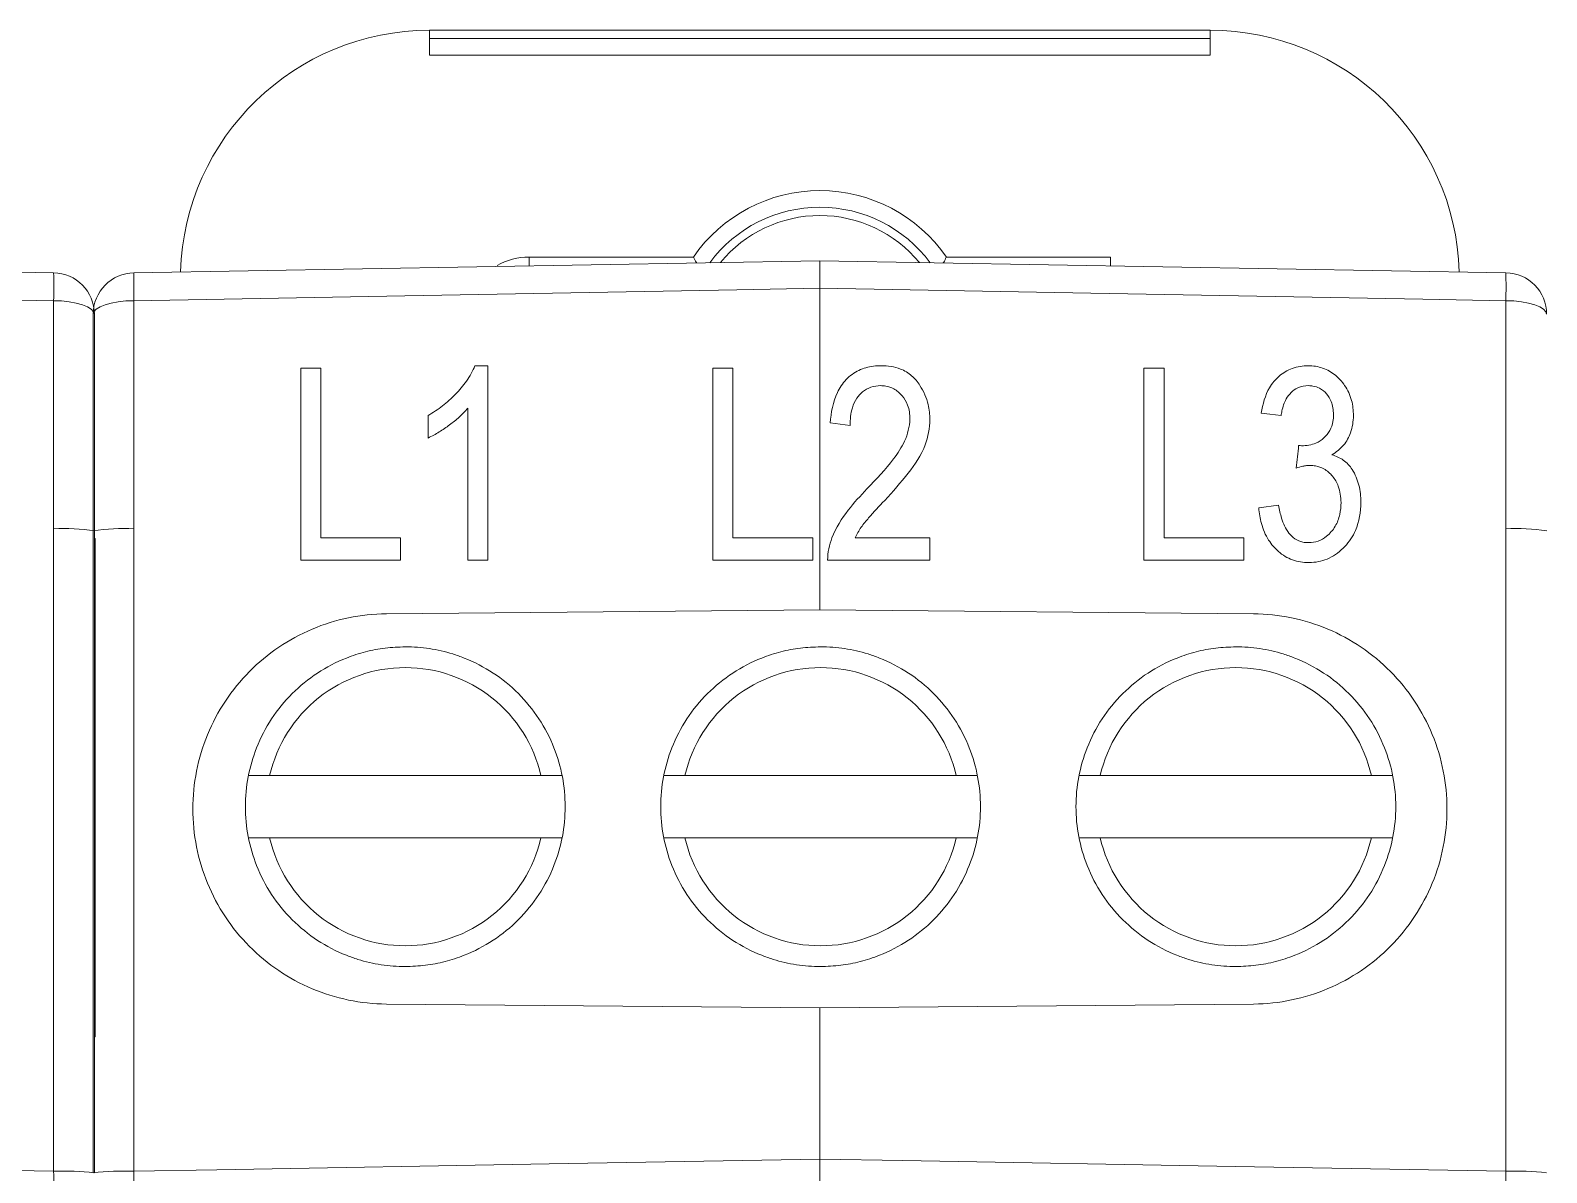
# Model space of a CAD drawing. Header units: millimetres. Extents: x -72 to 2978, y -1067 to 2817.
# Drawn here: x 2155.18 to 2173.44, y 54.16 to 67.92 of the extents above; entities that cross this region are included whole.
import ezdxf

# ---------------------------------------------------------------- set-up
doc = ezdxf.new("R2010")
doc.units = ezdxf.units.MM

msp = doc.modelspace()

# ---------------------------------------------------------------- linework, layer by layer
at = {"color": 7, "linetype": 'Continuous', "lineweight": 15}
for p, q in [((2159.988, 67.917), (2169.388, 67.917)), ((2159.988, 67.817), (2159.988, 67.917)), ((2169.388, 67.817), (2169.388, 67.917)), ((2159.988, 67.817), (2169.388, 67.817)), ((2159.988, 67.817), (2159.988, 67.617)), ((2169.388, 67.817), (2169.388, 67.617)), ((2169.388, 67.617), (2159.988, 67.617)), ((2161.188, 65.187), (2163.165, 65.187)), ((2166.211, 65.187), (2168.188, 65.187)), ((2147.203, 65.142), (2155.462, 64.998)), ((2156.429, 64.998), (2164.688, 65.142)), ((2164.688, 65.142), (2172.947, 64.998)), ((2155.462, 61.915), (2155.462, 64.661)), ((2156.429, 64.661), (2156.429, 61.915)), ((2164.688, 64.811), (2164.688, 61.922)), ((2172.947, 61.915), (2172.947, 64.661)), ((2155.938, 61.891), (2155.938, 64.498)), ((2155.953, 64.498), (2155.953, 61.891)), ((2158.44, 63.849), (2158.68, 63.849)), ((2160.535, 63.879), (2160.691, 63.879)), ((2163.4, 63.849), (2163.64, 63.849)), ((2168.59, 63.849), (2168.831, 63.849)), ((2165.051, 63.159), (2164.811, 63.189)), ((2169.971, 62.168), (2170.211, 62.198)), ((2155.462, 54.18), (2155.462, 61.915)), ((2155.938, 54.162), (2155.938, 61.891)), ((2155.953, 61.891), (2155.953, 54.162)), ((2156.429, 61.915), (2156.429, 54.18)), ((2164.688, 61.922), (2164.688, 60.938)), ((2172.947, 54.18), (2172.947, 61.915)), ((2155.963, 61.798), (2155.953, 61.798)), ((2155.963, 61.798), (2155.963, 57.131)), ((2158.68, 61.808), (2159.64, 61.808)), ((2159.64, 61.808), (2159.64, 61.538)), ((2164.601, 61.808), (2164.601, 61.538)), ((2166.012, 61.808), (2166.012, 61.538)), ((2168.831, 61.808), (2169.791, 61.808)), ((2169.791, 61.808), (2169.791, 61.538)), ((2159.64, 61.538), (2158.44, 61.538)), ((2160.691, 61.538), (2160.451, 61.538)), ((2169.791, 61.538), (2168.59, 61.538)), ((2164.688, 60.938), (2169.909, 60.892)), ((2158.063, 58.944), (2161.328, 58.944)), ((2163.063, 58.944), (2166.328, 58.944)), ((2168.063, 58.944), (2171.328, 58.944)), ((2161.328, 58.194), (2158.063, 58.194)), ((2166.328, 58.194), (2163.063, 58.194)), ((2171.328, 58.194), (2168.063, 58.194)), ((2155.963, 57.131), (2155.953, 57.131)), ((2155.963, 57.131), (2155.963, 56.465)), ((2155.963, 56.465), (2155.953, 56.465)), ((2155.963, 56.465), (2155.963, 55.798)), ((2164.688, 56.147), (2159.468, 56.192)), ((2164.688, 56.147), (2169.909, 56.192)), ((2164.688, 56.147), (2164.688, 54.324)), ((2155.963, 55.798), (2155.953, 55.798))]:
    msp.add_line(p, q, dxfattribs=at)
at = {"color": 102, "linetype": 'Continuous', "lineweight": 15}
for p, q in [((2161.188, 65.081), (2161.188, 65.187)), ((2168.188, 65.187), (2168.188, 65.081))]:
    msp.add_line(p, q, dxfattribs=at)
at = {"color": 7, "linetype": 'Continuous', "lineweight": 15, "flags": 128}
for points in [[(2155.462, 64.661), (2154.462, 64.679), (2150.463, 64.752), (2147.203, 64.811)], [(2155.462, 64.661), (2155.558, 64.658), (2155.65, 64.648), (2155.735, 64.633), (2155.81, 64.612), (2155.87, 64.588), (2155.916, 64.56), (2155.943, 64.529), (2155.953, 64.498)], [(2156.429, 64.661), (2156.333, 64.658), (2156.241, 64.648), (2156.156, 64.633), (2156.082, 64.612), (2156.021, 64.588), (2155.975, 64.56), (2155.948, 64.529), (2155.938, 64.498)], [(2164.688, 64.811), (2163.688, 64.792), (2159.689, 64.72), (2156.429, 64.661)], [(2172.947, 64.661), (2171.947, 64.679), (2167.948, 64.752), (2164.688, 64.811)], [(2172.947, 64.661), (2173.043, 64.658), (2173.136, 64.648), (2173.221, 64.633), (2173.295, 64.612), (2173.356, 64.588), (2173.401, 64.56), (2173.429, 64.529), (2173.438, 64.498)], [(2170.241, 63.279), (2170.107, 63.295), (2170.001, 63.309)], [(2170.452, 62.918), (2170.472, 62.917), (2170.488, 62.915)], [(2164.688, 60.938), (2162.079, 60.915), (2159.468, 60.892)], [(2147.203, 54.324), (2148.203, 54.307), (2152.201, 54.237), (2155.462, 54.18)], [(2156.429, 54.18), (2157.429, 54.197), (2161.428, 54.267), (2164.688, 54.324)], [(2164.688, 54.324), (2165.688, 54.307), (2169.687, 54.237), (2172.947, 54.18)]]:
    msp.add_lwpolyline(points, dxfattribs=at)
at = {"color": 7, "linetype": 'Continuous', "lineweight": 15}
for centre, radius, start, end in [((2159.988, 64.917), 3, 90, 178.2335), ((2169.388, 64.917), 3, 1.7547, 90), ((2164.688, 64.137), 1.85, 34.5739, 145.4261), ((2164.688, 64.137), 1.65, 36.5266, 143.4734), ((2164.688, 64.137), 1.55, 39.4127, 140.5873), ((2149.648, 64.83), 5.816, 358.3416, 1.6584), ((2155.453, 64.498), 0.5, 0, 89), ((2156.438, 64.498), 0.5, 91, 180), ((2162.243, 64.83), 5.816, 178.3416, 181.6584), ((2167.133, 64.83), 5.816, 358.3416, 1.6584), ((2172.938, 64.498), 0.5, 0, 89), ((2155.583, 59.354), 2.564, 81.6988, 92.708), ((2156.308, 59.354), 2.564, 87.292, 98.3012), ((2173.068, 59.354), 2.564, 81.6988, 92.708), ((2155.583, 50.757), 3.425, 83.7973, 92.0285), ((2156.308, 50.757), 3.425, 87.9715, 96.2027), ((2173.068, 50.757), 3.425, 83.7973, 92.0285)]:
    msp.add_arc(centre, radius, start, end, dxfattribs=at)
at = {"color": 102, "linetype": 'Continuous', "lineweight": 15}
msp.add_arc((2161.188, 64.387), 0.8, 90, 118.966, dxfattribs=at)
at = {"color": 7, "linetype": 'Continuous', "lineweight": 15}
for points, knots in [([(2163.165, 65.187), (2163.166, 65.186), (2163.177, 65.165), (2163.19, 65.14), (2163.201, 65.119), (2163.203, 65.116)], [0, 0, 0, 0, 0.038209, 0.854369, 1, 1, 1, 1]), ([(2166.211, 65.187), (2166.211, 65.186), (2166.2, 65.165), (2166.187, 65.14), (2166.175, 65.119), (2166.174, 65.116)], [0, 0, 0, 0, 0.038209, 0.854369, 1, 1, 1, 1]), ([(2164.688, 65.142), (2164.688, 65.142), (2164.688, 65.11), (2164.688, 64.992), (2164.688, 64.908), (2164.688, 64.811)], [0, 0, 0, 0, 0.5, 0.5, 1, 1, 1, 1]), ([(2164.688, 64.811), (2164.688, 64.908), (2164.688, 64.992), (2164.688, 65.11), (2164.688, 65.142), (2164.688, 65.142)], [0, 0, 0, 0, 0.5, 0.5, 1, 1, 1, 1]), ([(2158.44, 63.849), (2158.44, 63.758), (2158.44, 63.574), (2158.44, 63.291), (2158.44, 63), (2158.44, 62.618), (2158.44, 62.13), (2158.44, 61.741), (2158.44, 61.538)], [0, 0, 0, 0, 0.11981, 0.243029, 0.369756, 0.500077, 0.738236, 1, 1, 1, 1]), ([(2158.68, 61.808), (2158.68, 61.927), (2158.68, 62.161), (2158.68, 62.504), (2158.68, 62.901), (2158.68, 63.349), (2158.68, 63.685), (2158.68, 63.849)], [0, 0, 0, 0, 0.174255, 0.340883, 0.499971, 0.755474, 1, 1, 1, 1]), ([(2160.535, 63.879), (2160.507, 63.815), (2160.474, 63.752), (2160.432, 63.694), (2160.393, 63.638), (2160.348, 63.585), (2160.3, 63.535), (2160.252, 63.485), (2160.2, 63.438), (2160.145, 63.395), (2160.09, 63.352), (2160.03, 63.315), (2159.971, 63.279)], [0, 0, 0, 0, 0.256107, 0.256107, 0.256107, 0.503361, 0.503361, 0.503361, 0.751816, 0.751816, 0.751816, 1, 1, 1, 1]), ([(2160.691, 61.538), (2160.691, 61.675), (2160.691, 61.944), (2160.691, 62.337), (2160.691, 62.792), (2160.691, 63.306), (2160.691, 63.691), (2160.691, 63.879)], [0, 0, 0, 0, 0.174223, 0.340848, 0.49997, 0.755462, 1, 1, 1, 1]), ([(2163.4, 63.849), (2163.4, 63.757), (2163.4, 63.571), (2163.4, 63.287), (2163.4, 62.997), (2163.4, 62.613), (2163.4, 62.127), (2163.4, 61.738), (2163.4, 61.538)], [0, 0, 0, 0, 0.121468, 0.245253, 0.371423, 0.500046, 0.742946, 1, 1, 1, 1]), ([(2163.64, 61.808), (2163.64, 61.926), (2163.64, 62.158), (2163.64, 62.501), (2163.64, 62.898), (2163.64, 63.348), (2163.64, 63.684), (2163.64, 63.849)], [0, 0, 0, 0, 0.171788, 0.338422, 0.499986, 0.753975, 1, 1, 1, 1]), ([(2165.426, 63.879), (2165.395, 63.878), (2165.363, 63.877), (2165.332, 63.873), (2165.272, 63.865), (2165.212, 63.849), (2165.158, 63.823), (2165.1, 63.795), (2165.047, 63.757), (2165.004, 63.711), (2164.96, 63.666), (2164.925, 63.612), (2164.898, 63.556), (2164.845, 63.442), (2164.822, 63.314), (2164.811, 63.189)], [0, 0, 0, 0, 0.08927, 0.08927, 0.08927, 0.263398, 0.263398, 0.263398, 0.447133, 0.447133, 0.447133, 0.629597, 0.629597, 0.629597, 1, 1, 1, 1]), ([(2166.012, 63.231), (2166.011, 63.291), (2166.005, 63.352), (2165.992, 63.41), (2165.973, 63.492), (2165.938, 63.57), (2165.892, 63.641), (2165.864, 63.684), (2165.831, 63.725), (2165.792, 63.758), (2165.753, 63.792), (2165.707, 63.82), (2165.658, 63.839), (2165.585, 63.868), (2165.505, 63.877), (2165.426, 63.879)], [0, 0, 0, 0, 0.184621, 0.184621, 0.184621, 0.444129, 0.444129, 0.444129, 0.601939, 0.601939, 0.601939, 0.760781, 0.760781, 0.760781, 1, 1, 1, 1]), ([(2168.59, 63.849), (2168.59, 63.757), (2168.59, 63.572), (2168.59, 63.289), (2168.59, 62.998), (2168.59, 62.615), (2168.59, 62.128), (2168.59, 61.739), (2168.59, 61.538)], [0, 0, 0, 0, 0.120891, 0.24448, 0.370844, 0.500054, 0.741486, 1, 1, 1, 1]), ([(2168.831, 61.808), (2168.831, 61.926), (2168.831, 62.16), (2168.831, 62.502), (2168.831, 62.899), (2168.831, 63.349), (2168.831, 63.684), (2168.831, 63.849)], [0, 0, 0, 0, 0.172831, 0.339463, 0.49998, 0.754655, 1, 1, 1, 1]), ([(2170.567, 63.879), (2170.502, 63.877), (2170.435, 63.869), (2170.374, 63.846), (2170.317, 63.824), (2170.263, 63.792), (2170.217, 63.753), (2170.172, 63.714), (2170.133, 63.666), (2170.102, 63.614), (2170.048, 63.522), (2170.02, 63.415), (2170.001, 63.309)], [0, 0, 0, 0, 0.219806, 0.219806, 0.219806, 0.425093, 0.425093, 0.425093, 0.629822, 0.629822, 0.629822, 1, 1, 1, 1]), ([(2171.112, 63.277), (2171.111, 63.339), (2171.105, 63.401), (2171.089, 63.46), (2171.072, 63.524), (2171.044, 63.587), (2171.006, 63.641), (2170.975, 63.687), (2170.937, 63.728), (2170.895, 63.763), (2170.849, 63.8), (2170.797, 63.831), (2170.741, 63.851), (2170.686, 63.87), (2170.626, 63.877), (2170.567, 63.879)], [0, 0, 0, 0, 0.205592, 0.205592, 0.205592, 0.428475, 0.428475, 0.428475, 0.611344, 0.611344, 0.611344, 0.806598, 0.806598, 0.806598, 1, 1, 1, 1]), ([(2165.051, 63.159), (2165.052, 63.231), (2165.058, 63.304), (2165.08, 63.373), (2165.092, 63.412), (2165.109, 63.451), (2165.133, 63.486), (2165.152, 63.514), (2165.175, 63.54), (2165.201, 63.563), (2165.231, 63.588), (2165.266, 63.608), (2165.303, 63.621), (2165.339, 63.633), (2165.379, 63.638), (2165.418, 63.639)], [0, 0, 0, 0, 0.321742, 0.321742, 0.321742, 0.506881, 0.506881, 0.506881, 0.65917, 0.65917, 0.65917, 0.830736, 0.830736, 0.830736, 1, 1, 1, 1]), ([(2165.418, 63.639), (2165.439, 63.638), (2165.46, 63.637), (2165.481, 63.633), (2165.515, 63.627), (2165.548, 63.616), (2165.578, 63.6), (2165.616, 63.578), (2165.65, 63.549), (2165.678, 63.517), (2165.706, 63.484), (2165.729, 63.445), (2165.744, 63.405), (2165.764, 63.352), (2165.771, 63.293), (2165.772, 63.236)], [0, 0, 0, 0, 0.10489, 0.10489, 0.10489, 0.273649, 0.273649, 0.273649, 0.491585, 0.491585, 0.491585, 0.709054, 0.709054, 0.709054, 1, 1, 1, 1]), ([(2170.241, 63.279), (2170.244, 63.297), (2170.247, 63.316), (2170.251, 63.334), (2170.262, 63.384), (2170.277, 63.434), (2170.302, 63.478), (2170.318, 63.506), (2170.338, 63.532), (2170.361, 63.555), (2170.384, 63.578), (2170.412, 63.597), (2170.442, 63.611), (2170.482, 63.63), (2170.529, 63.637), (2170.574, 63.639)], [0, 0, 0, 0, 0.104104, 0.104104, 0.104104, 0.388823, 0.388823, 0.388823, 0.568536, 0.568536, 0.568536, 0.749971, 0.749971, 0.749971, 1, 1, 1, 1]), ([(2170.574, 63.639), (2170.59, 63.638), (2170.607, 63.637), (2170.624, 63.634), (2170.652, 63.63), (2170.679, 63.621), (2170.704, 63.607), (2170.736, 63.59), (2170.765, 63.567), (2170.788, 63.54), (2170.812, 63.513), (2170.831, 63.481), (2170.844, 63.448), (2170.864, 63.399), (2170.87, 63.344), (2170.872, 63.291)], [0, 0, 0, 0, 0.095843, 0.095843, 0.095843, 0.260625, 0.260625, 0.260625, 0.471814, 0.471814, 0.471814, 0.682626, 0.682626, 0.682626, 1, 1, 1, 1]), ([(2159.971, 63.008), (2160.017, 63.03), (2160.062, 63.054), (2160.105, 63.081), (2160.147, 63.108), (2160.189, 63.136), (2160.229, 63.166), (2160.269, 63.196), (2160.309, 63.228), (2160.346, 63.261), (2160.383, 63.295), (2160.418, 63.331), (2160.451, 63.369)], [0, 0, 0, 0, 0.251723, 0.251723, 0.251723, 0.500768, 0.500768, 0.500768, 0.750207, 0.750207, 0.750207, 1, 1, 1, 1]), ([(2160.451, 63.369), (2160.451, 63.271), (2160.451, 63.072), (2160.451, 62.768), (2160.451, 62.414), (2160.451, 62.003), (2160.451, 61.696), (2160.451, 61.538)], [0, 0, 0, 0, 0.161874, 0.328517, 0.500026, 0.74194, 1, 1, 1, 1]), ([(2159.971, 63.279), (2159.971, 63.234), (2159.971, 63.144), (2159.971, 63.054), (2159.971, 63.008)], [0, 0, 0, 0, 0.497527, 1, 1, 1, 1]), ([(2165.772, 63.236), (2165.768, 63.146), (2165.745, 63.055), (2165.708, 62.972), (2165.673, 62.896), (2165.627, 62.824), (2165.576, 62.758), (2165.477, 62.63), (2165.367, 62.512), (2165.255, 62.395)], [0, 0, 0, 0, 0.273801, 0.273801, 0.273801, 0.523391, 0.523391, 0.523391, 1, 1, 1, 1]), ([(2165.468, 62.257), (2165.566, 62.363), (2165.662, 62.472), (2165.751, 62.586), (2165.833, 62.69), (2165.91, 62.802), (2165.956, 62.926), (2165.992, 63.023), (2166.01, 63.128), (2166.012, 63.231)], [0, 0, 0, 0, 0.37722, 0.37722, 0.37722, 0.725987, 0.725987, 0.725987, 1, 1, 1, 1]), ([(2170.872, 63.291), (2170.871, 63.262), (2170.87, 63.234), (2170.865, 63.206), (2170.858, 63.169), (2170.846, 63.133), (2170.828, 63.099), (2170.809, 63.066), (2170.785, 63.035), (2170.756, 63.009), (2170.728, 62.984), (2170.695, 62.962), (2170.659, 62.947), (2170.606, 62.925), (2170.546, 62.916), (2170.488, 62.915)], [0, 0, 0, 0, 0.14138, 0.14138, 0.14138, 0.329095, 0.329095, 0.329095, 0.519949, 0.519949, 0.519949, 0.710757, 0.710757, 0.710757, 1, 1, 1, 1]), ([(2170.852, 62.806), (2170.904, 62.838), (2170.954, 62.876), (2170.993, 62.923), (2171.029, 62.967), (2171.058, 63.018), (2171.077, 63.072), (2171.101, 63.137), (2171.11, 63.208), (2171.112, 63.277)], [0, 0, 0, 0, 0.324268, 0.324268, 0.324268, 0.627756, 0.627756, 0.627756, 1, 1, 1, 1]), ([(2170.452, 62.918), (2170.447, 62.873), (2170.437, 62.783), (2170.427, 62.692), (2170.422, 62.646)], [0, 0, 0, 0, 0.496035, 1, 1, 1, 1]), ([(2171.202, 62.234), (2171.201, 62.303), (2171.195, 62.373), (2171.177, 62.44), (2171.16, 62.506), (2171.134, 62.572), (2171.097, 62.629), (2171.069, 62.672), (2171.032, 62.711), (2170.99, 62.741), (2170.949, 62.77), (2170.901, 62.791), (2170.852, 62.806)], [0, 0, 0, 0, 0.287408, 0.287408, 0.287408, 0.57403, 0.57403, 0.57403, 0.78851, 0.78851, 0.78851, 1, 1, 1, 1]), ([(2170.422, 62.646), (2170.448, 62.655), (2170.476, 62.663), (2170.503, 62.668), (2170.517, 62.671), (2170.531, 62.674), (2170.545, 62.676), (2170.559, 62.677), (2170.573, 62.678), (2170.587, 62.678)], [0, 0, 0, 0, 0.499277, 0.499277, 0.499277, 0.749658, 0.749658, 0.749658, 1, 1, 1, 1]), ([(2170.587, 62.678), (2170.61, 62.678), (2170.633, 62.677), (2170.656, 62.672), (2170.691, 62.666), (2170.725, 62.654), (2170.756, 62.636), (2170.796, 62.613), (2170.831, 62.582), (2170.861, 62.547), (2170.89, 62.512), (2170.913, 62.472), (2170.929, 62.429), (2170.952, 62.366), (2170.96, 62.298), (2170.962, 62.231)], [0, 0, 0, 0, 0.104468, 0.104468, 0.104468, 0.26803, 0.26803, 0.26803, 0.479084, 0.479084, 0.479084, 0.689974, 0.689974, 0.689974, 1, 1, 1, 1]), ([(2165.255, 62.395), (2165.176, 62.313), (2165.098, 62.229), (2165.028, 62.139), (2164.949, 62.038), (2164.879, 61.926), (2164.833, 61.806), (2164.801, 61.721), (2164.781, 61.629), (2164.781, 61.538)], [0, 0, 0, 0, 0.340175, 0.340175, 0.340175, 0.725646, 0.725646, 0.725646, 1, 1, 1, 1]), ([(2165.111, 61.808), (2165.133, 61.851), (2165.157, 61.894), (2165.185, 61.934), (2165.213, 61.973), (2165.244, 62.01), (2165.275, 62.046), (2165.338, 62.118), (2165.403, 62.187), (2165.468, 62.257)], [0, 0, 0, 0, 0.254231, 0.254231, 0.254231, 0.503845, 0.503845, 0.503845, 1, 1, 1, 1]), ([(2169.971, 62.168), (2169.977, 62.104), (2169.986, 62.04), (2170.003, 61.979), (2170.023, 61.909), (2170.051, 61.84), (2170.091, 61.779), (2170.123, 61.728), (2170.163, 61.681), (2170.209, 61.641), (2170.258, 61.598), (2170.316, 61.563), (2170.378, 61.54), (2170.439, 61.518), (2170.505, 61.509), (2170.57, 61.508)], [0, 0, 0, 0, 0.195082, 0.195082, 0.195082, 0.416888, 0.416888, 0.416888, 0.600897, 0.600897, 0.600897, 0.801124, 0.801124, 0.801124, 1, 1, 1, 1]), ([(2170.574, 61.748), (2170.55, 61.748), (2170.525, 61.75), (2170.501, 61.755), (2170.468, 61.763), (2170.436, 61.777), (2170.408, 61.795), (2170.38, 61.814), (2170.356, 61.838), (2170.335, 61.864), (2170.294, 61.916), (2170.266, 61.98), (2170.247, 62.043), (2170.231, 62.094), (2170.22, 62.146), (2170.211, 62.198)], [0, 0, 0, 0, 0.114311, 0.114311, 0.114311, 0.273887, 0.273887, 0.273887, 0.431917, 0.431917, 0.431917, 0.74901, 0.74901, 0.74901, 1, 1, 1, 1]), ([(2170.57, 61.508), (2170.583, 61.508), (2170.595, 61.508), (2170.607, 61.509), (2170.68, 61.513), (2170.754, 61.531), (2170.82, 61.562), (2170.89, 61.596), (2170.954, 61.645), (2171.008, 61.702), (2171.061, 61.758), (2171.106, 61.825), (2171.137, 61.896), (2171.183, 62.001), (2171.2, 62.12), (2171.202, 62.234)], [0, 0, 0, 0, 0.033822, 0.033822, 0.033822, 0.238567, 0.238567, 0.238567, 0.456682, 0.456682, 0.456682, 0.675096, 0.675096, 0.675096, 1, 1, 1, 1]), ([(2170.962, 62.231), (2170.961, 62.183), (2170.958, 62.135), (2170.947, 62.088), (2170.936, 62.038), (2170.918, 61.989), (2170.892, 61.945), (2170.865, 61.9), (2170.829, 61.858), (2170.788, 61.825), (2170.758, 61.8), (2170.724, 61.78), (2170.688, 61.767), (2170.652, 61.754), (2170.613, 61.748), (2170.574, 61.748)], [0, 0, 0, 0, 0.209524, 0.209524, 0.209524, 0.431536, 0.431536, 0.431536, 0.66368, 0.66368, 0.66368, 0.832011, 0.832011, 0.832011, 1, 1, 1, 1]), ([(2164.601, 61.808), (2164.444, 61.808), (2164.123, 61.808), (2163.803, 61.808), (2163.64, 61.808)], [0, 0, 0, 0, 0.49143, 1, 1, 1, 1]), ([(2166.012, 61.808), (2165.858, 61.808), (2165.558, 61.808), (2165.258, 61.808), (2165.111, 61.808)], [0, 0, 0, 0, 0.511557, 1, 1, 1, 1]), ([(2163.4, 61.538), (2163.604, 61.538), (2164.005, 61.538), (2164.405, 61.538), (2164.601, 61.538)], [0, 0, 0, 0, 0.510478, 1, 1, 1, 1]), ([(2164.781, 61.538), (2164.982, 61.538), (2165.392, 61.538), (2165.802, 61.538), (2166.012, 61.538)], [0, 0, 0, 0, 0.489084, 1, 1, 1, 1]), ([(2159.468, 60.892), (2159.313, 60.891), (2159.161, 60.874), (2158.863, 60.813), (2158.715, 60.766), (2158.433, 60.647), (2158.299, 60.574), (2158.046, 60.403), (2157.926, 60.304), (2157.711, 60.087), (2157.615, 59.969), (2157.445, 59.713), (2157.373, 59.577), (2157.199, 59.154), (2157.138, 58.847), (2157.138, 58.39), (2157.153, 58.235), (2157.213, 57.935), (2157.257, 57.79), (2157.373, 57.507), (2157.446, 57.37), (2157.614, 57.116), (2157.71, 56.998), (2158.035, 56.67), (2158.292, 56.496), (2158.716, 56.317), (2158.861, 56.272), (2159.16, 56.21), (2159.315, 56.193), (2159.468, 56.192)], [0, 0, 0, 0, 0.0625, 0.0625, 0.125, 0.125, 0.1875, 0.1875, 0.25, 0.25, 0.3125, 0.3125, 0.375, 0.375, 0.5, 0.5, 0.5625, 0.5625, 0.625, 0.625, 0.6875, 0.6875, 0.75, 0.75, 0.875, 0.875, 0.9375, 0.9375, 1, 1, 1, 1]), ([(2169.909, 60.892), (2170.213, 60.889), (2170.521, 60.826), (2170.942, 60.648), (2171.077, 60.575), (2171.332, 60.403), (2171.449, 60.305), (2171.664, 60.089), (2171.762, 59.968), (2171.931, 59.714), (2172.003, 59.579), (2172.119, 59.296), (2172.164, 59.148), (2172.223, 58.849), (2172.238, 58.697), (2172.238, 58.389), (2172.223, 58.237), (2172.164, 57.938), (2172.12, 57.79), (2172.003, 57.507), (2171.932, 57.372), (2171.764, 57.118), (2171.666, 56.997), (2171.451, 56.78), (2171.334, 56.683), (2171.08, 56.511), (2170.944, 56.437), (2170.524, 56.259), (2170.218, 56.195), (2169.909, 56.192)], [0, 0, 0, 0, 0.125, 0.125, 0.1875, 0.1875, 0.25, 0.25, 0.3125, 0.3125, 0.375, 0.375, 0.4375, 0.4375, 0.5, 0.5, 0.5625, 0.5625, 0.625, 0.625, 0.6875, 0.6875, 0.75, 0.75, 0.8125, 0.8125, 0.875, 0.875, 1, 1, 1, 1]), ([(2159.696, 56.644), (2159.647, 56.645), (2159.55, 56.647), (2159.406, 56.664), (2159.264, 56.691), (2159.124, 56.729), (2158.909, 56.805), (2158.631, 56.948), (2158.326, 57.199), (2158.075, 57.504), (2157.899, 57.847), (2157.793, 58.206), (2157.76, 58.569), (2157.793, 58.932), (2157.899, 59.291), (2158.075, 59.634), (2158.325, 59.939), (2158.631, 60.19), (2158.938, 60.348), (2159.216, 60.438), (2159.454, 60.485), (2159.615, 60.491), (2159.696, 60.494)], [0, 0, 0, 0, 0.024176, 0.048139, 0.072026, 0.095974, 0.120121, 0.185059, 0.250086, 0.315023, 0.38005, 0.439993, 0.500024, 0.559968, 0.619999, 0.684937, 0.749963, 0.814901, 0.879927, 0.92, 0.95981, 1, 1, 1, 1]), ([(2159.696, 60.494), (2159.745, 60.493), (2159.842, 60.491), (2159.986, 60.474), (2160.128, 60.447), (2160.268, 60.409), (2160.483, 60.333), (2160.761, 60.19), (2161.066, 59.94), (2161.317, 59.634), (2161.493, 59.292), (2161.599, 58.932), (2161.632, 58.569), (2161.599, 58.206), (2161.493, 57.847), (2161.317, 57.504), (2161.066, 57.199), (2160.761, 56.948), (2160.454, 56.79), (2160.176, 56.7), (2159.938, 56.653), (2159.777, 56.647), (2159.696, 56.644)], [0, 0, 0, 0, 0.024176, 0.048139, 0.072026, 0.095974, 0.120121, 0.185059, 0.250086, 0.315023, 0.38005, 0.439993, 0.500024, 0.559968, 0.619999, 0.684937, 0.749963, 0.814901, 0.879927, 0.92, 0.95981, 1, 1, 1, 1]), ([(2164.696, 56.644), (2164.647, 56.645), (2164.55, 56.647), (2164.406, 56.664), (2164.264, 56.691), (2164.124, 56.729), (2163.909, 56.805), (2163.631, 56.948), (2163.326, 57.199), (2163.075, 57.504), (2162.899, 57.847), (2162.793, 58.206), (2162.76, 58.569), (2162.793, 58.932), (2162.899, 59.291), (2163.075, 59.634), (2163.325, 59.939), (2163.631, 60.19), (2163.938, 60.348), (2164.216, 60.438), (2164.454, 60.485), (2164.615, 60.491), (2164.696, 60.494)], [0, 0, 0, 0, 0.024176, 0.048139, 0.072026, 0.095974, 0.120121, 0.185059, 0.250086, 0.315023, 0.38005, 0.439993, 0.500024, 0.559968, 0.619999, 0.684937, 0.749963, 0.814901, 0.879927, 0.92, 0.95981, 1, 1, 1, 1]), ([(2164.696, 60.494), (2164.745, 60.493), (2164.842, 60.491), (2164.986, 60.474), (2165.128, 60.447), (2165.268, 60.409), (2165.483, 60.333), (2165.761, 60.19), (2166.066, 59.94), (2166.317, 59.634), (2166.493, 59.292), (2166.599, 58.932), (2166.632, 58.569), (2166.599, 58.206), (2166.493, 57.847), (2166.317, 57.504), (2166.066, 57.199), (2165.761, 56.948), (2165.454, 56.79), (2165.176, 56.7), (2164.938, 56.653), (2164.777, 56.647), (2164.696, 56.644)], [0, 0, 0, 0, 0.024176, 0.048139, 0.072026, 0.095974, 0.120121, 0.185059, 0.250086, 0.315023, 0.38005, 0.439993, 0.500024, 0.559968, 0.619999, 0.684937, 0.749963, 0.814901, 0.879927, 0.92, 0.95981, 1, 1, 1, 1]), ([(2169.696, 56.644), (2169.647, 56.645), (2169.55, 56.647), (2169.406, 56.664), (2169.264, 56.691), (2169.124, 56.729), (2168.909, 56.805), (2168.631, 56.948), (2168.326, 57.199), (2168.075, 57.504), (2167.899, 57.847), (2167.793, 58.206), (2167.76, 58.569), (2167.793, 58.932), (2167.899, 59.291), (2168.075, 59.634), (2168.325, 59.939), (2168.631, 60.19), (2168.938, 60.348), (2169.216, 60.438), (2169.454, 60.485), (2169.615, 60.491), (2169.696, 60.494)], [0, 0, 0, 0, 0.024176, 0.048139, 0.072026, 0.095974, 0.120121, 0.185059, 0.250086, 0.315023, 0.38005, 0.439993, 0.500024, 0.559968, 0.619999, 0.684937, 0.749963, 0.814901, 0.879927, 0.92, 0.95981, 1, 1, 1, 1]), ([(2169.696, 60.494), (2169.745, 60.493), (2169.842, 60.491), (2169.986, 60.474), (2170.128, 60.447), (2170.268, 60.409), (2170.483, 60.333), (2170.761, 60.19), (2171.066, 59.94), (2171.317, 59.634), (2171.493, 59.292), (2171.599, 58.932), (2171.632, 58.569), (2171.599, 58.206), (2171.493, 57.847), (2171.317, 57.504), (2171.066, 57.199), (2170.761, 56.948), (2170.454, 56.79), (2170.176, 56.7), (2169.938, 56.653), (2169.777, 56.647), (2169.696, 56.644)], [0, 0, 0, 0, 0.024176, 0.048139, 0.072026, 0.095974, 0.120121, 0.185059, 0.250086, 0.315023, 0.38005, 0.439993, 0.500024, 0.559968, 0.619999, 0.684937, 0.749963, 0.814901, 0.879927, 0.92, 0.95981, 1, 1, 1, 1]), ([(2159.696, 60.244), (2159.317, 60.244), (2158.949, 60.115), (2158.356, 59.643), (2158.148, 59.313), (2158.063, 58.944)], [0, 0, 0, 0, 0.5, 0.5, 1, 1, 1, 1]), ([(2161.328, 58.944), (2161.244, 59.313), (2161.036, 59.643), (2160.443, 60.115), (2160.075, 60.244), (2159.696, 60.244)], [0, 0, 0, 0, 0.5, 0.5, 1, 1, 1, 1]), ([(2164.696, 60.244), (2164.317, 60.244), (2163.949, 60.115), (2163.356, 59.643), (2163.148, 59.313), (2163.063, 58.944)], [0, 0, 0, 0, 0.5, 0.5, 1, 1, 1, 1]), ([(2166.328, 58.944), (2166.244, 59.313), (2166.036, 59.643), (2165.443, 60.115), (2165.075, 60.244), (2164.696, 60.244)], [0, 0, 0, 0, 0.5, 0.5, 1, 1, 1, 1]), ([(2169.696, 60.244), (2169.317, 60.244), (2168.949, 60.115), (2168.356, 59.643), (2168.148, 59.313), (2168.063, 58.944)], [0, 0, 0, 0, 0.5, 0.5, 1, 1, 1, 1]), ([(2171.328, 58.944), (2171.244, 59.313), (2171.036, 59.643), (2170.443, 60.115), (2170.075, 60.244), (2169.696, 60.244)], [0, 0, 0, 0, 0.5, 0.5, 1, 1, 1, 1]), ([(2158.063, 58.194), (2158.148, 57.825), (2158.356, 57.495), (2158.949, 57.023), (2159.317, 56.894), (2159.696, 56.894)], [0, 0, 0, 0, 0.5, 0.5, 1, 1, 1, 1]), ([(2159.696, 56.894), (2160.075, 56.894), (2160.443, 57.023), (2161.036, 57.495), (2161.244, 57.825), (2161.328, 58.194)], [0, 0, 0, 0, 0.5, 0.5, 1, 1, 1, 1]), ([(2163.063, 58.194), (2163.148, 57.825), (2163.356, 57.495), (2163.949, 57.023), (2164.317, 56.894), (2164.696, 56.894)], [0, 0, 0, 0, 0.5, 0.5, 1, 1, 1, 1]), ([(2164.696, 56.894), (2165.075, 56.894), (2165.443, 57.023), (2166.036, 57.495), (2166.244, 57.825), (2166.328, 58.194)], [0, 0, 0, 0, 0.5, 0.5, 1, 1, 1, 1]), ([(2168.063, 58.194), (2168.148, 57.825), (2168.356, 57.495), (2168.949, 57.023), (2169.317, 56.894), (2169.696, 56.894)], [0, 0, 0, 0, 0.5, 0.5, 1, 1, 1, 1]), ([(2169.696, 56.894), (2170.075, 56.894), (2170.443, 57.023), (2171.036, 57.495), (2171.244, 57.825), (2171.328, 58.194)], [0, 0, 0, 0, 0.5, 0.5, 1, 1, 1, 1]), ([(2164.688, 54.324), (2164.688, 54.195), (2164.688, 54.071), (2164.688, 53.894), (2164.688, 53.842), (2164.688, 53.842)], [0, 0, 0, 0, 0.5, 0.5, 1, 1, 1, 1]), ([(2164.688, 53.842), (2164.688, 53.842), (2164.688, 53.894), (2164.688, 54.071), (2164.688, 54.195), (2164.688, 54.324)], [0, 0, 0, 0, 0.5, 0.5, 1, 1, 1, 1]), ([(2155.462, 54.18), (2155.464, 54.051), (2155.465, 53.927), (2155.465, 53.749), (2155.464, 53.698), (2155.462, 53.698)], [0, 0, 0, 0, 0.5, 0.5, 1, 1, 1, 1]), ([(2156.429, 53.698), (2156.427, 53.698), (2156.426, 53.749), (2156.426, 53.926), (2156.427, 54.051), (2156.429, 54.18)], [0, 0, 0, 0, 0.5, 0.5, 1, 1, 1, 1]), ([(2172.947, 54.18), (2172.949, 54.051), (2172.95, 53.927), (2172.95, 53.749), (2172.949, 53.698), (2172.947, 53.698)], [0, 0, 0, 0, 0.5, 0.5, 1, 1, 1, 1])]:
    msp.add_open_spline(points, degree=3, knots=knots, dxfattribs=at)
for points in [[(2157.808, 58.944), (2157.864, 58.944), (2157.962, 58.944), (2158.063, 58.944)], [(2161.328, 58.944), (2161.429, 58.944), (2161.527, 58.944), (2161.584, 58.944)], [(2162.808, 58.944), (2162.864, 58.944), (2162.962, 58.944), (2163.063, 58.944)], [(2166.328, 58.944), (2166.429, 58.944), (2166.527, 58.944), (2166.584, 58.944)], [(2167.808, 58.944), (2167.864, 58.944), (2167.962, 58.944), (2168.063, 58.944)], [(2171.328, 58.944), (2171.429, 58.944), (2171.527, 58.944), (2171.584, 58.944)], [(2158.063, 58.194), (2157.962, 58.194), (2157.864, 58.194), (2157.808, 58.194)], [(2161.584, 58.194), (2161.527, 58.194), (2161.429, 58.194), (2161.328, 58.194)], [(2163.063, 58.194), (2162.962, 58.194), (2162.864, 58.194), (2162.808, 58.194)], [(2166.584, 58.194), (2166.527, 58.194), (2166.429, 58.194), (2166.328, 58.194)], [(2168.063, 58.194), (2167.962, 58.194), (2167.864, 58.194), (2167.808, 58.194)], [(2171.584, 58.194), (2171.527, 58.194), (2171.429, 58.194), (2171.328, 58.194)]]:
    msp.add_open_spline(points, degree=3, dxfattribs=at)

doc.saveas('drawing.dxf')
